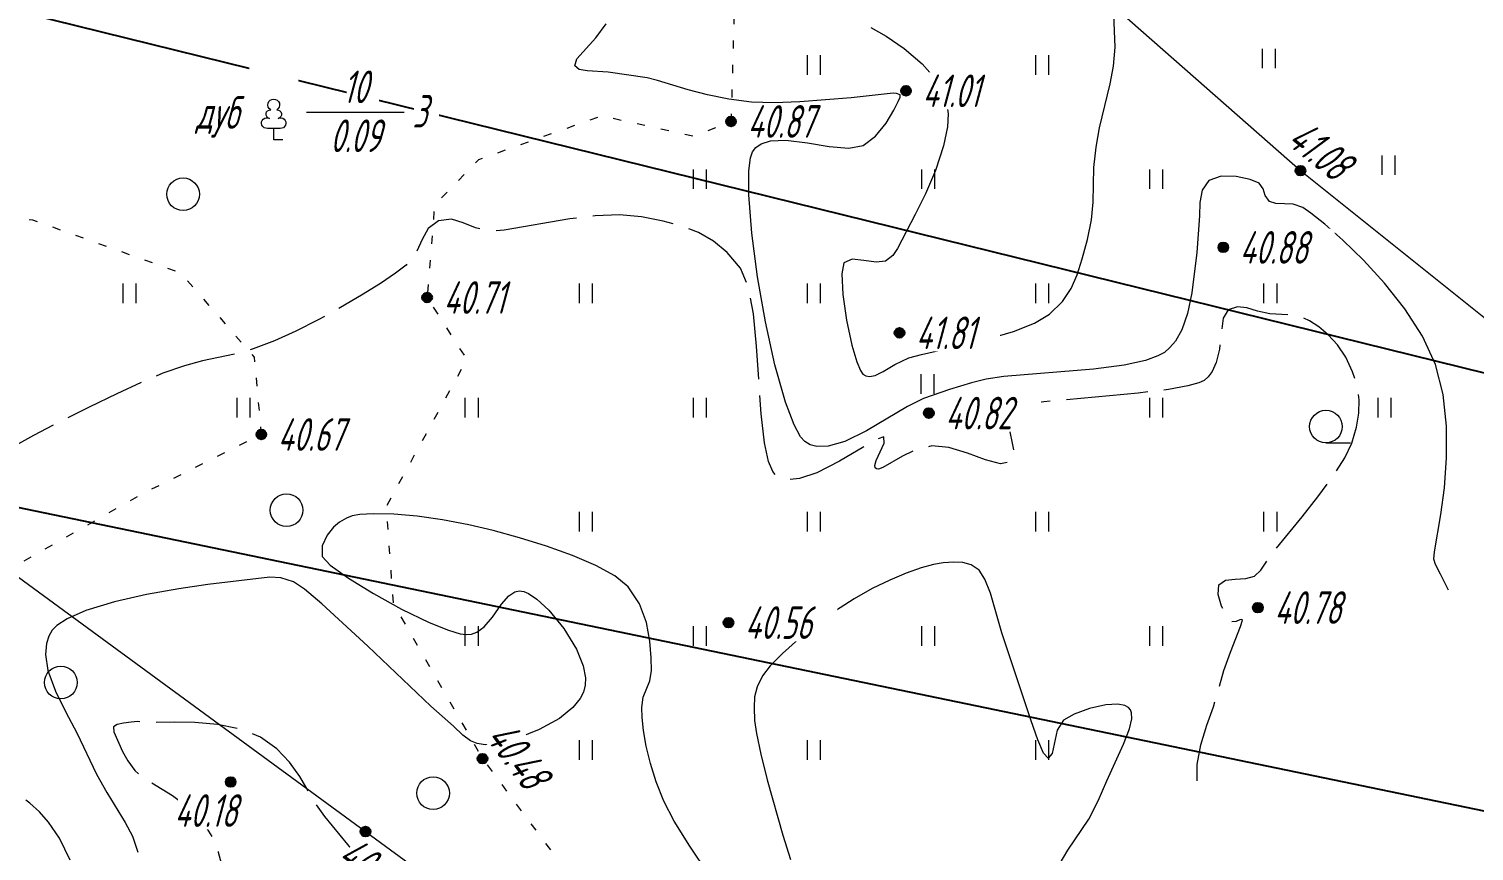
# Model space of a CAD drawing. Extents: x 2208637 to 2213412, y 575334 to 577367.
# Drawn here: x 2211174.41 to 2211218.75, y 576716.71 to 576741.91 of the extents above; entities that cross this region are included whole.
import ezdxf
from ezdxf.enums import TextEntityAlignment as Align

# ---------------------------------------------------------------- set-up
doc = ezdxf.new("R2010")
doc.units = 0
doc.header["$LTSCALE"] = 0.5
doc.linetypes.add('2000_366_2', pattern=[1.5, 0.5, -1])
doc.linetypes.add('500_329_3', pattern=[6, 5, -1])
doc.layers.get('0').update_dxf_attribs({"lineweight": 25})
for name, color, linetype, lineweight in [('ИИ_ГОРИЗОНТАЛИ_ОСН', 32, 'Continuous', 15), ('ИИ_ОГРАДЫ', 7, 'Continuous', 25), ('ИИ_ОТМЕТКИ', 7, 'Continuous', 25), ('ИИ_ТРАССЫ_КЛС', 5, 'Continuous', 40), ('ИИ_УГОДЬЯ', 7, 'Continuous', 25)]:
    doc.layers.add(name, color=color, linetype=linetype, lineweight=lineweight)
doc.styles.add('BM431', font='', dxfattribs={"height": 1})
doc.styles.add('D431', font='', dxfattribs={"height": 1})
doc.styles.add('GOST 2.304', font='cs_gost2304.shx', dxfattribs={"width": 0.8, "oblique": 15})
doc.styles.get('BM431').set_extended_font_data('bm431', italic=True)
doc.styles.get('D431').set_extended_font_data('D431', italic=True)
doc.linetypes.add('2000_475_1', pattern='A,3,[1,Topography.shx,S=0.5,R=90,X=0,Y=0],0', length=3)

# ---------------------------------------------------------------- blocks, each defined once
blk = doc.blocks.new('500_401')
at = {"color": 0, "linetype": 'Continuous', "lineweight": -2}
for points in [[(-0.4, 0), (-0.4, 1.2)], [(0.4, 0), (0.4, 1.2)]]:
    blk.add_lwpolyline(points, dxfattribs=at)
blk = doc.blocks.new('500_368')
at = {"color": 0, "linetype": 'Continuous', "lineweight": -2}
blk.add_circle((0, 0), 1, dxfattribs=at)
blk = doc.blocks.new('500_379')
at = {"color": 0, "linetype": 'Continuous', "lineweight": -2}
blk.add_lwpolyline([(0, -1), (1.5, -1)], dxfattribs=at)
blk.add_circle((0, 0), 1, dxfattribs=at)
blk = doc.blocks.new('500_330_1')
at = {"linetype": 'Continuous', "lineweight": -2}
h = blk.add_hatch(color=0, dxfattribs=at)
h.dxf.hatch_style = 1
edge = h.paths.add_edge_path()
edge.add_arc((0, 0), 0.3, 0, 360)
at = {"color": 0, "linetype": 'Continuous', "lineweight": -2}
blk.add_circle((0, 0), 0.3, dxfattribs=at)
at = {"color": 0, "linetype": 'Continuous', "lineweight": -2, "style": 'GOST 2.304', "flags": 1}
for tag, p in [('Номер', (-1, -1)), ('Номер_рабочей_станции', (-1, -3.5))]:
    blk.add_attdef(tag, text='', height=2, dxfattribs=at).set_placement(p, align=Align.RIGHT)
at = {"color": 0, "linetype": 'Continuous', "lineweight": -2, "style": 'GOST 2.304'}
blk.add_attdef('Высота', (1, -1), '', height=2, dxfattribs=at)
at = {"color": 0, "linetype": 'Continuous', "lineweight": -2, "style": 'GOST 2.304', "flags": 1}
blk.add_attdef('Код', (0, -3.5), '', height=2, dxfattribs=at)
blk = doc.blocks.new('Лист 024_УС_ПК2+00-ПК8+57.26|2000_367_1')
at = {"color": 0, "linetype": 'Continuous', "lineweight": -2}
blk.add_lwpolyline([(2, 1.7), (8, 1.7)], dxfattribs=at)
at = {"color": 0, "linetype": 'Continuous', "lineweight": -2, "style": 'BM431'}
for tag, p in [('Порода_деревьев_1', (-2, 2.25)), ('Порода_деревьев_2', (-2, -0.75))]:
    blk.add_attdef(tag, text='', height=2, dxfattribs=at).set_placement(p, align=Align.RIGHT)
at = {"color": 0, "linetype": 'Continuous', "lineweight": -2, "style": 'D431'}
blk.add_attdef('Расстояние_между_деревьями', text='', height=2, dxfattribs=at).set_placement((8.5, 1.75), align=Align.MIDDLE_LEFT)
at = {"color": 7, "linetype": 'Continuous', "lineweight": -2, "true_color": 0xffffff}
blk.add_wipeout([(-1.5, 4.5), (1.5, 4.5), (1.5, -1), (-1.5, -1)], dxfattribs=at)
at = {"color": 0, "linetype": 'Continuous', "lineweight": -2}
blk.add_lwpolyline([(0.56, 0), (0, 0), (0, 0.7), (-0.394, 0.7, -1.340077), (-0.264, 1.318, -0.944856), (-0.19, 1.837, -3.479234), (0.19, 1.837, -0.944856), (0.264, 1.318, -1.340077), (0.394, 0.7, 0), (0, 0.7, 0.669612)], format="xyb", dxfattribs=at)
at = {"color": 0, "linetype": 'Continuous', "lineweight": -2, "style": 'D431'}
blk.add_attdef('Высота_древостоя', text='', height=2, dxfattribs=at).set_placement((5, 2.25), align=Align.CENTER)
blk.add_attdef('Средняя_толщина_стволов', text='', height=2, dxfattribs=at).set_placement((5, 1.25), align=Align.TOP_CENTER)

msp = doc.modelspace()

# ---------------------------------------------------------------- linework, layer by layer
at = {"layer": 'ИИ_ГОРИЗОНТАЛИ_ОСН', "color": 32, "linetype": '500_329_3', "lineweight": 20, "flags": 128}
for points, elevation in [([(2211210.252, 576718.856), (2211210.248, 576718.879), (2211210.253, 576719.359), (2211210.368, 576719.965), (2211210.552, 576720.56), (2211210.748, 576721.127), (2211211.072, 576722.239), (2211211.276, 576722.807), (2211211.585, 576723.586), (2211211.643, 576723.783), (2211211.62, 576723.807), (2211211.561, 576723.798), (2211211.442, 576723.747), (2211211.29, 576723.735), (2211211.165, 576723.895), (2211211.002, 576724.211), (2211210.89, 576724.571), (2211210.915, 576724.865), (2211211.116, 576725.008), (2211211.421, 576725.045), (2211211.745, 576725.06), (2211212.009, 576725.135), (2211212.208, 576725.311), (2211212.487, 576725.747), (2211213.472, 576726.95), (2211213.955, 576727.567), (2211214.412, 576728.19), (2211214.781, 576728.758), (2211215, 576729.212), (2211215.141, 576729.699), (2211215.215, 576730.129), (2211215.221, 576730.534), (2211215.157, 576730.946), (2211215.02, 576731.397), (2211214.815, 576731.842), (2211214.559, 576732.219), (2211214.274, 576732.529), (2211213.981, 576732.775), (2211213.699, 576732.959), (2211213.396, 576733.09), (2211213.125, 576733.134), (2211212.48, 576733.172), (2211212.103, 576733.257), (2211211.777, 576733.355), (2211211.484, 576733.393), (2211211.204, 576733.301), (2211211.052, 576733.039), (2211210.931, 576732.091), (2211210.837, 576731.68), (2211210.711, 576731.403), (2211210.592, 576731.245), (2211210.463, 576731.135), (2211210.306, 576731.061), (2211209.969, 576730.963), (2211209.367, 576730.854), (2211208.444, 576730.744), (2211205.546, 576730.476), (2211204.995, 576730.392), (2211204.708, 576730.318), (2211204.589, 576730.262), (2211204.508, 576730.167), (2211204.457, 576730.017), (2211204.458, 576729.758), (2211204.634, 576728.942), (2211204.531, 576728.629), (2211204.22, 576728.579), (2211203.754, 576728.702), (2211203.203, 576728.901), (2211202.634, 576729.075), (2211202.115, 576729.127), (2211201.65, 576729.014), (2211201.216, 576728.811), (2211200.607, 576728.465), (2211200.477, 576728.417), (2211200.416, 576728.419), (2211200.375, 576728.456), (2211200.366, 576728.528), (2211200.407, 576728.676), (2211200.647, 576729.212), (2211200.641, 576729.404), (2211200.405, 576729.328), (2211199.282, 576728.657), (2211198.587, 576728.303), (2211198.052, 576728.122), (2211197.696, 576728.086), (2211197.492, 576728.124), (2211197.402, 576728.165), (2211197.34, 576728.209), (2211197.231, 576728.343), (2211197.099, 576728.648), (2211196.973, 576729.215), (2211196.871, 576730.113), (2211196.737, 576732.187), (2211196.642, 576733.172), (2211196.487, 576733.998), (2211196.239, 576734.569), (2211195.832, 576735.049), (2211195.409, 576735.406), (2211194.952, 576735.667), (2211194.444, 576735.861), (2211193.866, 576736.013), (2211193.2, 576736.151), (2211192.531, 576736.212), (2211191.785, 576736.18), (2211191.01, 576736.084), (2211188.995, 576735.74), (2211188.588, 576735.712), (2211188.114, 576735.808), (2211187.73, 576735.967), (2211187.373, 576736.078), (2211186.981, 576736.028), (2211186.661, 576735.79), (2211186.472, 576735.447), (2211186.288, 576735.053), (2211185.981, 576734.665), (2211185.661, 576734.415), (2211185.196, 576734.099), (2211184.62, 576733.741), (2211183.971, 576733.364), (2211183.285, 576732.99), (2211182.599, 576732.643), (2211181.948, 576732.346), (2211181.293, 576732.099), (2211180.741, 576731.943), (2211179.738, 576731.73), (2211179.182, 576731.583), (2211178.519, 576731.351), (2211177.882, 576731.081), (2211177.11, 576730.726), (2211176.259, 576730.316), (2211174.552, 576729.447), (2211173.218, 576728.707), (2211172.832, 576728.459), (2211172.488, 576728.159), (2211172.248, 576727.873), (2211172.042, 576727.596), (2211171.798, 576727.32), (2211171.445, 576727.038), (2211171.049, 576726.814), (2211170.385, 576726.483), (2211169.523, 576726.08), (2211168.533, 576725.641), (2211167.483, 576725.201), (2211166.442, 576724.795), (2211165.481, 576724.46), (2211164.669, 576724.23), (2211164.074, 576724.141), (2211163.42, 576724.181), (2211162.836, 576724.309), (2211162.309, 576724.503), (2211161.825, 576724.742), (2211160.929, 576725.27), (2211160.418, 576725.603), (2211159.954, 576725.955), (2211159.571, 576726.296), (2211159.347, 576726.541), (2211159.238, 576726.698), (2211159.197, 576726.786), (2211159.181, 576726.882), (2211159.19, 576726.989), (2211159.251, 576727.132), (2211159.818, 576727.877), (2211161.806, 576730.375), (2211162.21, 576730.916), (2211162.426, 576731.252), (2211162.538, 576731.567), (2211162.61, 576732.106), (2211162.687, 576732.442), (2211162.816, 576732.807), (2211163.269, 576733.946), (2211164.221, 576736.252), (2211164.361, 576736.558), (2211164.776, 576737.256), (2211165.329, 576738.051), (2211165.673, 576738.484), (2211166.056, 576738.913), (2211166.476, 576739.321), (2211166.95, 576739.706), (2211167.361, 576739.974), (2211168.205, 576740.423), (2211171.024, 576742.08), (2211171.638, 576742.459), (2211172.209, 576742.834), (2211173.223, 576743.595), (2211174.14, 576744.332), (2211174.493, 576744.672), (2211174.702, 576744.931), (2211174.81, 576745.118), (2211174.854, 576745.24), (2211174.88, 576745.388), (2211174.879, 576745.559), (2211174.823, 576745.804), (2211174.675, 576746.111), (2211174.158, 576746.815), (2211173.897, 576747.077), (2211173.628, 576747.25), (2211173.396, 576747.426), (2211173.244, 576747.698), (2211173.279, 576748.117), (2211173.456, 576748.875), (2211173.722, 576749.826), (2211174.023, 576750.822), (2211174.597, 576752.624), (2211174.61, 576752.759), (2211174.669, 576752.807), (2211175.094, 576753.34), (2211176.354, 576754.956), (2211176.731, 576755.383), (2211177.431, 576756.072), (2211177.606, 576756.33), (2211177.668, 576756.532), (2211177.669, 576756.675), (2211177.633, 576756.814), (2211177.533, 576756.952), (2211177.269, 576757.175), (2211176.754, 576757.492), (2211175.957, 576757.889), (2211175.127, 576758.254), (2211173.581, 576758.891), (2211173.234, 576759.022), (2211172.944, 576759.112), (2211172.726, 576759.15), (2211172.537, 576759.127), (2211172.385, 576759.069), (2211172.192, 576759.026), (2211171.407, 576759.044), (2211170.749, 576759.08), (2211170.041, 576759.135), (2211169.381, 576759.21), (2211168.863, 576759.305), (2211168.434, 576759.433), (2211168.102, 576759.567), (2211167.077, 576760.095), (2211164.246, 576761.448), (2211162.417, 576762.38), (2211161.641, 576762.811), (2211161.049, 576763.18), (2211160.482, 576763.597), (2211160.025, 576763.982), (2211159.635, 576764.352), (2211158.888, 576765.11), (2211158.023, 576765.935), (2211157.09, 576766.87), (2211156.737, 576767.186), (2211156.285, 576767.552), (2211155.717, 576767.941), (2211152.451, 576769.87), (2211151.83, 576770.29), (2211151.464, 576770.622), (2211151.263, 576771.055), (2211151.189, 576771.529), (2211151.161, 576771.973), (2211151.119, 576772.262), (2211151.047, 576772.415), (2211150.972, 576772.479), (2211150.878, 576772.502), (2211150.775, 576772.472), (2211150.595, 576772.339), (2211150.311, 576772.035), (2211149.439, 576770.973), (2211148.951, 576770.48), (2211148.455, 576770.151), (2211147.882, 576769.957), (2211147.749, 576769.936)], 40.75), ([(2211202.909, 576708.271), (2211202.659, 576708.549), (2211201.818, 576709.395), (2211201.072, 576710.044), (2211200.481, 576710.426), (2211199.695, 576710.657), (2211198.863, 576710.714), (2211198.05, 576710.651), (2211197.324, 576710.524), (2211196.397, 576710.299), (2211196.1, 576710.193), (2211195.646, 576709.941), (2211195.439, 576709.899), (2211195.214, 576709.966), (2211194.817, 576710.249), (2211191.9, 576711.383), (2211190.78, 576711.843), (2211189.69, 576712.321), (2211188.723, 576712.789), (2211187.973, 576713.22), (2211187.311, 576713.697), (2211186.72, 576714.193), (2211186.197, 576714.689), (2211185.74, 576715.166), (2211184.432, 576716.624), (2211183.494, 576717.762), (2211183.237, 576718.126), (2211182.724, 576718.988), (2211182.409, 576719.431), (2211182.015, 576719.843), (2211181.514, 576720.197), (2211180.89, 576720.448), (2211180.195, 576720.588), (2211179.501, 576720.648), (2211178.88, 576720.657), (2211178.141, 576720.641), (2211177.756, 576720.673), (2211177.552, 576720.66), (2211177.312, 576720.63), (2211177.115, 576720.586), (2211177.005, 576720.512), (2211177.013, 576720.361), (2211177.283, 576719.761), (2211177.443, 576719.469), (2211177.657, 576719.174), (2211177.933, 576718.949), (2211178.816, 576718.409), (2211179.311, 576718.038), (2211179.767, 576717.559), (2211180.045, 576717.115), (2211180.219, 576716.676), (2211180.468, 576715.769), (2211180.651, 576715.279), (2211180.947, 576714.751), (2211181.348, 576714.229), (2211181.79, 576713.767), (2211183.014, 576712.679), (2211183.272, 576712.4), (2211183.521, 576712.063), (2211183.702, 576711.784), (2211183.849, 576711.489), (2211183.996, 576711.1), (2211184.058, 576710.754), (2211184.133, 576708.984), (2211184.22, 576708.252), (2211184.388, 576707.501), (2211184.666, 576706.761), (2211185.074, 576706.088), (2211185.584, 576705.499), (2211186.15, 576704.969), (2211187.271, 576703.992), (2211187.736, 576703.496), (2211188.077, 576702.961), (2211188.373, 576702.31), (2211188.624, 576701.678), (2211188.8, 576701.077), (2211188.871, 576700.52), (2211188.832, 576700.115), (2211188.737, 576699.838), (2211188.638, 576699.669), (2211188.512, 576699.524), (2211188.323, 576699.414), (2211187.913, 576699.29), (2211187.186, 576699.191), (2211186.101, 576699.151), (2211184.973, 576699.175), (2211183.961, 576699.232), (2211182.726, 576699.345), (2211182.594, 576699.209), (2211182.519, 576699.313), (2211181.341, 576699.264), (2211179.72, 576699.253), (2211178.821, 576699.286), (2211177.934, 576699.358), (2211177.162, 576699.471), (2211174.86, 576699.912), (2211172.099, 576700.505), (2211169.539, 576701.086), (2211167.528, 576701.582), (2211167.275, 576701.71), (2211166.844, 576702.002), (2211165.768, 576702.452), (2211165.24, 576702.702), (2211164.692, 576703.014), (2211164.162, 576703.393), (2211163.714, 576703.83), (2211163.162, 576704.469), (2211162.55, 576705.233), (2211160.414, 576708.059), (2211160.183, 576708.333)], 40.25)]:
    msp.add_lwpolyline(points, dxfattribs=dict(at, elevation=elevation))
at = {"layer": 'ИИ_ГОРИЗОНТАЛИ_ОСН', "flags": 128}
for points, elevation in [([(2211217.964, 576724.701), (2211217.719, 576725.195), (2211217.56, 576725.485), (2211217.507, 576725.656), (2211217.531, 576725.878), (2211217.726, 576727.022), (2211217.833, 576727.843), (2211217.903, 576728.763), (2211217.903, 576729.732), (2211217.8, 576730.701), (2211217.562, 576731.618), (2211217.161, 576732.487), (2211216.623, 576733.326), (2211216.002, 576734.112), (2211215.35, 576734.822), (2211214.72, 576735.433), (2211214.165, 576735.921), (2211213.736, 576736.263), (2211213.488, 576736.436), (2211213.2, 576736.534), (2211212.663, 576736.554), (2211212.466, 576736.615), (2211212.337, 576736.797), (2211212.279, 576737.005), (2211212.148, 576737.176), (2211211.875, 576737.288), (2211211.451, 576737.383), (2211210.991, 576737.396), (2211210.612, 576737.262), (2211210.403, 576736.969), (2211210.329, 576736.589), (2211210.318, 576736.181), (2211210.242, 576735.058), (2211210.086, 576733.822), (2211209.958, 576733.182), (2211209.778, 576732.678), (2211209.582, 576732.337), (2211209.416, 576732.138), (2211209.244, 576731.992), (2211209.047, 576731.885), (2211208.662, 576731.748), (2211208.016, 576731.604), (2211207.07, 576731.474), (2211204.319, 576731.25), (2211203.781, 576731.175), (2211203.329, 576731.063), (2211202.649, 576730.856), (2211201.856, 576730.577), (2211201.364, 576730.337), (2211200.105, 576729.583), (2211199.439, 576729.262), (2211198.933, 576729.118), (2211198.586, 576729.11), (2211198.376, 576729.162), (2211198.215, 576729.255), (2211198.085, 576729.406), (2211197.887, 576729.77), (2211197.62, 576730.47), (2211197.299, 576731.607), (2211197.007, 576732.926), (2211196.764, 576734.312), (2211196.587, 576735.649), (2211196.496, 576736.819), (2211196.498, 576737.559), (2211196.549, 576737.959), (2211196.608, 576738.139), (2211196.712, 576738.271), (2211196.871, 576738.38), (2211197.165, 576738.472), (2211197.637, 576738.493), (2211198.299, 576738.417), (2211198.966, 576738.306), (2211199.561, 576738.249), (2211200.004, 576738.33), (2211200.386, 576738.624), (2211200.706, 576739.016), (2211200.949, 576739.415), (2211201.08, 576739.679), (2211201.135, 576739.814), (2211201.144, 576739.884), (2211201.032, 576739.925), (2211200.924, 576739.941), (2211199.639, 576739.798), (2211198.062, 576739.668), (2211197.274, 576739.642), (2211196.584, 576739.663), (2211195.882, 576739.752), (2211195.228, 576739.885), (2211194.636, 576740.04), (2211193.696, 576740.322), (2211193.376, 576740.403), (2211192.185, 576740.577), (2211191.534, 576740.621), (2211191.292, 576740.661), (2211191.159, 576740.779), (2211191.22, 576740.991), (2211191.802, 576741.637), (2211192.121, 576742.06)], 41), ([(2211200.241, 576741.946), (2211200.706, 576741.683), (2211201.26, 576741.307), (2211201.814, 576740.832), (2211202.198, 576740.394), (2211202.421, 576740.037), (2211202.566, 576739.66), (2211202.613, 576739.303), (2211202.59, 576738.902), (2211202.471, 576738.323), (2211202.221, 576737.572), (2211201.913, 576736.849), (2211201.602, 576736.216), (2211201.058, 576735.178), (2211200.919, 576734.96), (2211200.693, 576734.787), (2211200.399, 576734.754), (2211200.026, 576734.812), (2211199.665, 576734.846), (2211199.408, 576734.737), (2211199.348, 576734.395), (2211199.385, 576733.761), (2211199.497, 576732.984), (2211199.658, 576732.214), (2211199.806, 576731.704), (2211199.921, 576731.434), (2211199.996, 576731.325), (2211200.087, 576731.271), (2211200.198, 576731.249), (2211200.372, 576731.279), (2211200.622, 576731.402), (2211200.979, 576731.619), (2211201.402, 576731.82), (2211201.792, 576731.925), (2211203.106, 576732.223), (2211203.877, 576732.415), (2211204.62, 576732.635), (2211205.26, 576732.883), (2211205.72, 576733.16), (2211206.119, 576733.555), (2211206.386, 576733.949), (2211206.57, 576734.374), (2211206.719, 576734.864), (2211206.883, 576735.451), (2211207.013, 576736.052), (2211207.061, 576736.592), (2211207.084, 576737.662), (2211207.148, 576738.281), (2211207.253, 576738.87), (2211207.581, 576740.228), (2211207.688, 576740.764), (2211207.733, 576741.345), (2211207.69, 576742.344)], 41.5), ([(2211195.245, 576716.021), (2211194.685, 576716.86), (2211194.211, 576717.627), (2211193.89, 576718.237), (2211193.658, 576718.824), (2211193.481, 576719.392), (2211193.352, 576719.924), (2211193.268, 576720.399), (2211193.222, 576720.8), (2211193.21, 576721.107), (2211193.26, 576721.427), (2211193.465, 576721.925), (2211193.51, 576722.244), (2211193.503, 576722.628), (2211193.462, 576723.138), (2211193.354, 576723.711), (2211193.144, 576724.287), (2211192.799, 576724.805), (2211192.39, 576725.138), (2211191.803, 576725.462), (2211191.087, 576725.77), (2211190.29, 576726.055), (2211189.463, 576726.31), (2211188.654, 576726.528), (2211187.912, 576726.702), (2211187.105, 576726.857), (2211186.324, 576726.967), (2211185.603, 576727.032), (2211184.977, 576727.046), (2211184.568, 576727.021), (2211184.327, 576726.978), (2211184.15, 576726.915), (2211183.945, 576726.788), (2211183.761, 576726.63), (2211183.562, 576726.387), (2211183.413, 576726.058), (2211183.41, 576725.737), (2211183.652, 576725.472), (2211184.212, 576725.071), (2211184.979, 576724.599), (2211185.842, 576724.124), (2211186.69, 576723.712), (2211187.284, 576723.472), (2211187.643, 576723.367), (2211187.827, 576723.341), (2211187.99, 576723.357), (2211188.157, 576723.42), (2211188.377, 576723.58), (2211188.63, 576723.872), (2211188.912, 576724.27), (2211189.138, 576724.532), (2211189.321, 576724.652), (2211189.456, 576724.68), (2211189.592, 576724.66), (2211189.738, 576724.596), (2211189.989, 576724.426), (2211190.358, 576724.086), (2211190.819, 576723.529), (2211191.207, 576722.895), (2211191.414, 576722.38), (2211191.482, 576722.013), (2211191.477, 576721.787), (2211191.425, 576721.579), (2211191.326, 576721.381), (2211191.099, 576721.103), (2211190.687, 576720.772), (2211190.063, 576720.427), (2211189.41, 576720.171), (2211188.932, 576720.037), (2211188.633, 576719.981), (2211188.408, 576719.967), (2211188.163, 576720.004), (2211187.96, 576720.088), (2211187.727, 576720.259), (2211187.438, 576720.539), (2211186.747, 576721.151), (2211184.81, 576722.986), (2211183.403, 576724.284), (2211182.864, 576724.737), (2211182.525, 576724.962), (2211182.138, 576725.079), (2211181.804, 576725.103), (2211179.903, 576724.873), (2211179.009, 576724.742), (2211178.023, 576724.566), (2211177.04, 576724.345), (2211176.157, 576724.077), (2211175.587, 576723.829), (2211175.272, 576723.622), (2211175.126, 576723.474), (2211175.023, 576723.291), (2211174.952, 576723.073), (2211174.92, 576722.728), (2211174.994, 576722.244), (2211175.224, 576721.611), (2211175.543, 576720.967), (2211175.884, 576720.329), (2211176.487, 576719.062), (2211176.801, 576718.506), (2211177.369, 576717.583), (2211177.586, 576717.161), (2211177.754, 576716.676)], 40.5), ([(2211206.016, 576716.287), (2211206.278, 576716.732), (2211206.93, 576717.68), (2211207.214, 576718.247), (2211207.475, 576718.859), (2211207.993, 576719.987), (2211208.173, 576720.454), (2211208.243, 576720.758), (2211208.241, 576720.938), (2211208.208, 576721.031), (2211208.141, 576721.108), (2211208.031, 576721.166), (2211207.812, 576721.206), (2211207.447, 576721.186), (2211206.945, 576721.075), (2211206.482, 576720.905), (2211206.155, 576720.717), (2211205.955, 576720.407), (2211205.803, 576719.695), (2211205.682, 576719.557), (2211205.54, 576719.711), (2211205.361, 576720.118), (2211205.154, 576720.699), (2211204.259, 576723.392), (2211203.906, 576724.606), (2211203.742, 576725.045), (2211203.56, 576725.316), (2211203.316, 576725.478), (2211203.063, 576725.553), (2211202.783, 576725.566), (2211202.456, 576725.543), (2211202.165, 576725.493), (2211201.782, 576725.386), (2211201.327, 576725.225), (2211200.82, 576725.013), (2211200.28, 576724.751), (2211199.727, 576724.441), (2211199.155, 576724.07), (2211198.572, 576723.645), (2211198.016, 576723.199), (2211197.529, 576722.766), (2211197.149, 576722.381), (2211196.917, 576722.078), (2211196.751, 576721.736), (2211196.674, 576721.43), (2211196.657, 576721.105), (2211196.67, 576720.708), (2211196.728, 576720.306), (2211196.867, 576719.671), (2211197.062, 576718.886), (2211197.538, 576717.193), (2211197.773, 576716.45)], 40.5), ([(2211175.677, 576716.424), (2211175.347, 576717.098), (2211175.018, 576717.588), (2211174.74, 576717.909), (2211174.438, 576718.177), (2211174.315, 576718.264)], 41)]:
    msp.add_lwpolyline(points, dxfattribs=dict(at, elevation=elevation))
at = {"layer": 'ИИ_ОГРАДЫ', "linetype": '2000_475_1', "lineweight": 20, "flags": 128}
msp.add_lwpolyline([(2211220.532, 576731.878), (2211213.42, 576737.56), (2211205.31, 576744.69), (2211208.663, 576748.623), (2211212.45, 576752.49), (2211219.15, 576753.6), (2211222.28, 576757.57), (2211230.47, 576749.47), (2211233.697, 576745.932), (2211227.908, 576739.537)], close=True, dxfattribs=at)
msp.add_lwpolyline([(2211160.65, 576730.66), (2211164.67, 576732), (2211184.738, 576717.304), (2211195.225, 576709.623), (2211201.278, 576705.191)], dxfattribs=at)
at = {"layer": 'ИИ_ТРАССЫ_КЛС', "lineweight": 25, "flags": 128}
for points in [[(2211163.733, 576745.007), (2211225.941, 576729.672), (2211235.167, 576729.672)], [(2211155.529, 576731.079), (2211224.529, 576716.801), (2211233.367, 576716.801)]]:
    msp.add_lwpolyline(points, dxfattribs=at)
at = {"layer": 'ИИ_УГОДЬЯ', "linetype": '2000_366_2', "lineweight": 20, "flags": 128}
for points in [[(2211194.524, 576767.579), (2211195.912, 576765.29), (2211196.883, 576764.54), (2211198.826, 576764.275), (2211202.271, 576765.069), (2211205.362, 576765.245), (2211206.51, 576764.363), (2211207.305, 576762.51), (2211207.481, 576760.04), (2211206.775, 576758.231), (2211204.169, 576756.555), (2211200.195, 576754.702), (2211195.136, 576755.047), (2211193.18, 576754.633), (2211192.869, 576752.854), (2211194.383, 576750.184), (2211195.407, 576748.226), (2211196.095, 576744.266), (2211195.952, 576739.07), (2211194.805, 576738.61), (2211191.975, 576739.238), (2211188.202, 576737.892), (2211186.854, 576736.5), (2211186.629, 576733.673), (2211187.843, 576731.774), (2211185.368, 576727.254), (2211185.585, 576724.298), (2211188.327, 576719.54), (2211191.863, 576714.782), (2211193.45, 576712.547), (2211195.225, 576709.623)], [(2211166.303, 576741.849), (2211167.94, 576737.778), (2211170.422, 576736.377), (2211174.524, 576736.053), (2211179.057, 576734.436), (2211181.324, 576731.848), (2211181.54, 576729.475), (2211177.87, 576727.642), (2211173.787, 576725.324)]]:
    msp.add_lwpolyline(points, dxfattribs=at)

# ---------------------------------------------------------------- block references
at = {"layer": 'ИИ_УГОДЬЯ', "lineweight": 20, "xscale": 0.5, "yscale": 0.5, "zscale": 0.5}
for name, p in [('500_401', (2211198.5, 576740.5)), ('500_401', (2211205.5, 576740.5)), ('500_401', (2211212.451, 576740.699)), ('500_401', (2211216.125, 576737.43)), ('500_401', (2211195, 576737)), ('500_401', (2211202, 576737)), ('500_401', (2211209, 576737)), ('500_368', (2211179.141, 576736.84)), ('500_401', (2211177.5, 576733.5)), ('500_401', (2211191.5, 576733.5)), ('500_401', (2211198.5, 576733.5)), ('500_401', (2211205.5, 576733.5)), ('500_401', (2211212.5, 576733.5)), ('500_401', (2211201.983, 576730.722)), ('500_401', (2211181, 576730)), ('500_401', (2211188, 576730)), ('500_401', (2211195, 576730)), ('500_401', (2211209, 576730)), ('500_401', (2211216, 576730)), ('500_379', (2211214.201, 576729.716)), ('500_368', (2211182.317, 576727.155)), ('500_401', (2211191.5, 576726.5)), ('500_401', (2211198.5, 576726.5)), ('500_401', (2211205.5, 576726.5)), ('500_401', (2211212.5, 576726.5)), ('500_401', (2211188, 576723)), ('500_401', (2211195, 576723)), ('500_401', (2211202, 576723)), ('500_401', (2211209, 576723)), ('500_368', (2211175.392, 576721.873)), ('500_401', (2211191.5, 576719.5)), ('500_401', (2211198.5, 576719.5)), ('500_401', (2211205.5, 576719.5)), ('500_368', (2211186.811, 576718.48))]:
    msp.add_blockref(name, p, dxfattribs=at)

# ---------------------------------------------------------------- next in the draw order: wipeouts: each hides what was drawn before it
at = {"lineweight": 0}
for points, layer in [([(2211201.937, 576739.44), (2211204.398, 576739.44), (2211204.398, 576740.58), (2211201.937, 576740.58)], 'ИИ_ОТМЕТКИ'), ([(2211196.569, 576738.5), (2211199.39, 576738.5), (2211199.39, 576739.64), (2211196.569, 576739.64)], 'ИИ_ОТМЕТКИ'), ([(2211212.998, 576738.273), (2211215.046, 576736.637), (2211215.758, 576737.528), (2211213.71, 576739.164)], 'ИИ_ОТМЕТКИ'), ([(2211211.667, 576734.64), (2211214.468, 576734.64), (2211214.468, 576735.78), (2211211.667, 576735.78)], 'ИИ_ОТМЕТКИ'), ([(2211187.246, 576733.103), (2211189.907, 576733.103), (2211189.907, 576734.243), (2211187.246, 576734.243)], 'ИИ_ОТМЕТКИ'), ([(2211201.737, 576732.02), (2211204.198, 576732.02), (2211204.198, 576733.16), (2211201.737, 576733.16)], 'ИИ_ОТМЕТКИ'), ([(2211202.637, 576729.56), (2211205.461, 576729.56), (2211205.461, 576730.777), (2211202.637, 576730.777)], 'ИИ_ОТМЕТКИ'), ([(2211182.157, 576728.905), (2211184.978, 576728.905), (2211184.978, 576730.103), (2211182.157, 576730.103)], 'ИИ_ОТМЕТКИ'), ([(2211212.73, 576723.598), (2211215.551, 576723.598), (2211215.551, 576724.738), (2211212.73, 576724.738)], 'ИИ_ОТМЕТКИ'), ([(2211196.49, 576723.139), (2211199.211, 576723.139), (2211199.211, 576724.337), (2211196.49, 576724.337)], 'ИИ_ОТМЕТКИ'), ([(2211188.406, 576720.049), (2211190.113, 576717.753), (2211191.028, 576718.433), (2211189.321, 576720.729)], 'ИИ_ОТМЕТКИ'), ([(2211178.988, 576717.376), (2211181.609, 576717.376), (2211181.609, 576718.516), (2211178.988, 576718.516)], 'ИИ_ОТМЕТКИ'), ([(2211183.87, 576716.286), (2211186.129, 576714.631), (2211186.849, 576715.613), (2211184.589, 576717.268)], 'ИИ_ОТМЕТКИ'), ([(2211184.164, 576739.562), (2211185.152, 576739.562), (2211185.152, 576740.702), (2211184.164, 576740.702)], 'ИИ_УГОДЬЯ'), ([(2211179.231, 576738.776), (2211181.172, 576738.776), (2211181.172, 576739.947), (2211179.231, 576739.947)], 'ИИ_УГОДЬЯ'), ([(2211186.224, 576738.812), (2211186.992, 576738.812), (2211186.992, 576739.952), (2211186.224, 576739.952)], 'ИИ_УГОДЬЯ'), ([(2211183.424, 576738.062), (2211185.632, 576738.062), (2211185.632, 576739.202), (2211183.424, 576739.202)], 'ИИ_УГОДЬЯ')]:
    msp.add_wipeout(points, dxfattribs=at).dxf.layer = layer

# ---------------------------------------------------------------- next in the draw order: block references
at = {"layer": 'ИИ_ОТМЕТКИ'}
ref = msp.add_blockref('500_330_1', (2211201.32, 576740.01, 41.01), dxfattribs=dict(at, xscale=0.5, yscale=0.5, zscale=0.5))
ref.add_attrib('Высота', '41.01', (2211201.82, 576739.51, -28.516), dxfattribs={"layer": '0', "color": 0, "linetype": 'Continuous', "lineweight": -2, "height": 1, "style": 'GOST 2.304', "oblique": 15, "width": 0.8})
ref = msp.add_blockref('500_330_1', (2211195.952, 576739.07, 40.874), dxfattribs=dict(at, xscale=0.5, yscale=0.5, zscale=0.5))
ref.add_attrib('Высота', '40.87', (2211196.452, 576738.57, -27.25), dxfattribs={"layer": '0', "color": 0, "linetype": 'Continuous', "lineweight": -2, "height": 1, "style": 'GOST 2.304', "oblique": 15, "width": 0.8})
ref = msp.add_blockref('500_330_1', (2211213.42, 576737.56, 41.081), dxfattribs=dict(at, xscale=0.5, yscale=0.5, zscale=0.5, rotation=321.3755685493867))
ref.add_attrib('Высота', '41.08', (2211212.951, 576738.401), dxfattribs={"layer": '0', "color": 0, "linetype": 'Continuous', "lineweight": -2, "height": 1, "rotation": 321.3756, "style": 'GOST 2.304', "oblique": 15, "width": 0.8})
ref = msp.add_blockref('500_330_1', (2211211.05, 576735.21, 40.88), dxfattribs=dict(at, xscale=0.5, yscale=0.5, zscale=0.5))
ref.add_attrib('Высота', '40.88', (2211211.55, 576734.71, -28.646), dxfattribs={"layer": '0', "color": 0, "linetype": 'Continuous', "lineweight": -2, "height": 1, "style": 'GOST 2.304', "oblique": 15, "width": 0.8})
ref = msp.add_blockref('500_330_1', (2211186.629, 576733.673, 40.71), dxfattribs=dict(at, xscale=0.5, yscale=0.5, zscale=0.5))
ref.add_attrib('Высота', '40.71', (2211187.129, 576733.173, -27.14), dxfattribs={"layer": '0', "color": 0, "linetype": 'Continuous', "lineweight": -2, "height": 1, "style": 'GOST 2.304', "oblique": 15, "width": 0.8})
ref = msp.add_blockref('500_330_1', (2211201.12, 576732.59, 41.81), dxfattribs=dict(at, xscale=0.5, yscale=0.5, zscale=0.5))
ref.add_attrib('Высота', '41.81', (2211201.62, 576732.09, -27.716), dxfattribs={"layer": '0', "color": 0, "linetype": 'Continuous', "lineweight": -2, "height": 1, "style": 'GOST 2.304', "oblique": 15, "width": 0.8})
ref = msp.add_blockref('500_330_1', (2211202.02, 576730.13, 40.82), dxfattribs=dict(at, xscale=0.5, yscale=0.5, zscale=0.5))
ref.add_attrib('Высота', '40.82', (2211202.52, 576729.63, 40.82), dxfattribs={"layer": '0', "color": 0, "linetype": 'Continuous', "lineweight": -2, "height": 1, "style": 'GOST 2.304', "oblique": 15, "width": 0.8})
ref = msp.add_blockref('500_330_1', (2211181.54, 576729.475, 40.672), dxfattribs=dict(at, xscale=0.5, yscale=0.5, zscale=0.5))
ref.add_attrib('Высота', '40.67', (2211182.04, 576728.975, -27.115), dxfattribs={"layer": '0', "color": 0, "linetype": 'Continuous', "lineweight": -2, "height": 1, "style": 'GOST 2.304', "oblique": 15, "width": 0.8})
ref = msp.add_blockref('500_330_1', (2211212.113, 576724.168, 40.784), dxfattribs=dict(at, xscale=0.5, yscale=0.5, zscale=0.5))
ref.add_attrib('Высота', '40.78', (2211212.613, 576723.668, -27.189), dxfattribs={"layer": '0', "color": 0, "linetype": 'Continuous', "lineweight": -2, "height": 1, "style": 'GOST 2.304', "oblique": 15, "width": 0.8})
ref = msp.add_blockref('500_330_1', (2211195.873, 576723.709, 40.555), dxfattribs=dict(at, xscale=0.5, yscale=0.5, zscale=0.5))
ref.add_attrib('Высота', '40.56', (2211196.373, 576723.209, -27.037), dxfattribs={"layer": '0', "color": 0, "linetype": 'Continuous', "lineweight": -2, "height": 1, "style": 'GOST 2.304', "oblique": 15, "width": 0.8})
ref = msp.add_blockref('500_330_1', (2211188.327, 576719.54, 40.483), dxfattribs=dict(at, xscale=0.5, yscale=0.5, zscale=0.5, rotation=306.6186155458849))
ref.add_attrib('Высота', '40.48', (2211188.393, 576720.185), dxfattribs={"layer": '0', "color": 0, "linetype": 'Continuous', "lineweight": -2, "height": 1, "rotation": 306.6186, "style": 'GOST 2.304', "oblique": 15, "width": 0.8})
ref = msp.add_blockref('500_330_1', (2211180.605, 576718.825, 40.181), dxfattribs=dict(at, xscale=0.5, yscale=0.5, zscale=0.5))
ref.add_attrib('Высота', '40.18', (2211178.871, 576717.446, -29.346), dxfattribs={"layer": '0', "color": 0, "linetype": 'Continuous', "lineweight": -2, "height": 1, "style": 'GOST 2.304', "oblique": 15, "width": 0.8})
ref = msp.add_blockref('500_330_1', (2211184.738, 576717.304, 40.28), dxfattribs=dict(at, xscale=0.5, yscale=0.5, zscale=0.5, rotation=323.7834266051886))
ref.add_attrib('Высота', '40.28', (2211183.817, 576716.412), dxfattribs={"layer": '0', "color": 0, "linetype": 'Continuous', "lineweight": -2, "height": 1, "rotation": 323.7834, "style": 'GOST 2.304', "oblique": 15, "width": 0.8})
at = {"layer": 'ИИ_УГОДЬЯ', "lineweight": 20, "ltscale": 0.5}
ref = msp.add_blockref('Лист 024_УС_ПК2+00-ПК8+57.26|2000_367_1', (2211181.924, 576738.507), dxfattribs=dict(at, xscale=0.5, yscale=0.5, zscale=0.5))
ref.add_attrib('Порода_деревьев_1', 'дуб', dxfattribs={"layer": '0', "color": 0, "linetype": 'Continuous', "lineweight": -2, "height": 1, "style": 'GOST 2.304', "oblique": 15, "width": 0.8}).set_placement((2211180.839, 576738.846), align=Align.RIGHT)
ref.add_attrib('Высота_древостоя', '10', dxfattribs={"layer": '0', "color": 0, "linetype": 'Continuous', "lineweight": -2, "height": 1, "style": 'GOST 2.304', "oblique": 15, "width": 0.8}).set_placement((2211184.424, 576739.632), align=Align.CENTER)
ref.add_attrib('Средняя_толщина_стволов', '0.09', dxfattribs={"layer": '0', "color": 0, "linetype": 'Continuous', "lineweight": -2, "height": 1, "style": 'GOST 2.304', "oblique": 15, "width": 0.8}).set_placement((2211184.424, 576739.132), align=Align.TOP_CENTER)
ref.add_attrib('Расстояние_между_деревьями', '3', dxfattribs={"layer": '0', "color": 0, "linetype": 'Continuous', "lineweight": -2, "height": 1, "style": 'GOST 2.304', "oblique": 15, "width": 0.8}).set_placement((2211186.174, 576739.382), align=Align.MIDDLE_LEFT)

doc.saveas('drawing.dxf')
